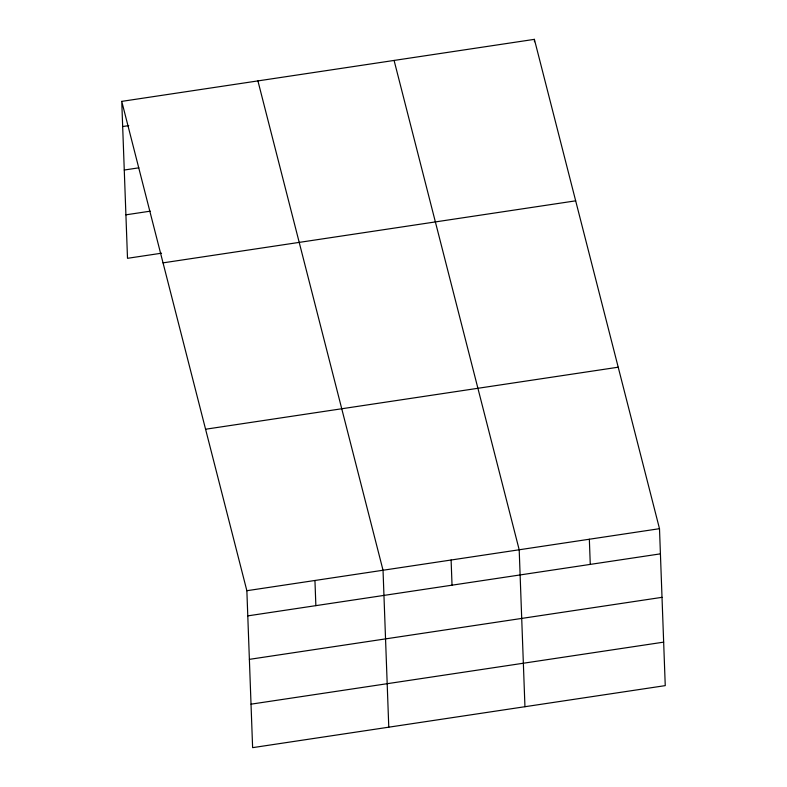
<?xml version="1.0" encoding="UTF-8"?>
<svg xmlns="http://www.w3.org/2000/svg" width="787" height="787" viewBox="0 0 787 787"><rect width="100%" height="100%" fill="white"/><g stroke="black" fill="none" stroke-linecap="round" stroke-linejoin="round"><path stroke-width="1.18" d="M121.749 101.375L534.383 39.35L659.496 528.687L665.251 685.625L252.617 747.65L246.862 590.712L121.749 101.375L127.504 258.313L161.551 253.198M122.674 126.54L128.753 125.625M124.267 170.022L138.856 167.828M125.91 214.831L150.228 211.172M163.037 262.858L575.671 200.833M205.574 429.23L618.208 367.204M246.862 590.712L659.496 528.687M247.777 615.877L660.421 553.851M249.381 659.358L662.015 597.333M251.023 704.168L663.657 642.143M394.09 60.442L519.194 549.779L524.949 706.716M257.92 80.904L383.033 570.241L388.778 727.178M589.345 539.233L590.27 564.397M534.383 39.35L534.471 41.75M451.108 560.01L452.033 585.174M314.948 580.481L315.862 605.646"/></g></svg>
